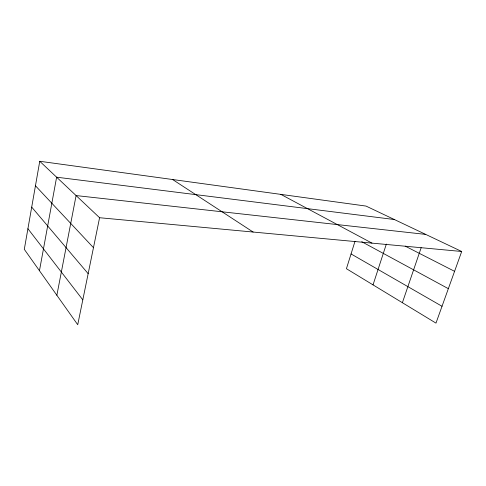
<?xml version="1.0" encoding="UTF-8"?>
<svg xmlns="http://www.w3.org/2000/svg" width="486" height="486" viewBox="0 0 486 486"><rect width="100%" height="100%" fill="white"/><g stroke="black" fill="none" stroke-linecap="round" stroke-linejoin="round"><path stroke-width="0.73" d="M39.749 161.279L24.3 249.324L77.73 324.721L99.587 217.728L39.749 161.279L366.031 206.076L461.7 251.487L435.978 323.123L346.427 268.715L354.999 241.329M39.457 270.714L56.619 177.19L394.365 219.526M56.862 295.281L76.095 195.566L425.712 234.404M373.029 284.881L386.358 244.057M402.384 302.711L421.168 247.702M99.587 217.728L461.7 251.487M405.203 246.129L454.574 271.328M280.853 194.382L371.948 243.115M361.754 241.718L448.347 288.672M351.05 253.941L442.029 306.283M172.585 179.516L253.127 232.041M35.454 185.767L93.47 247.684M31.705 207.115L88.16 273.667M27.915 228.718L82.808 299.856"/></g></svg>
